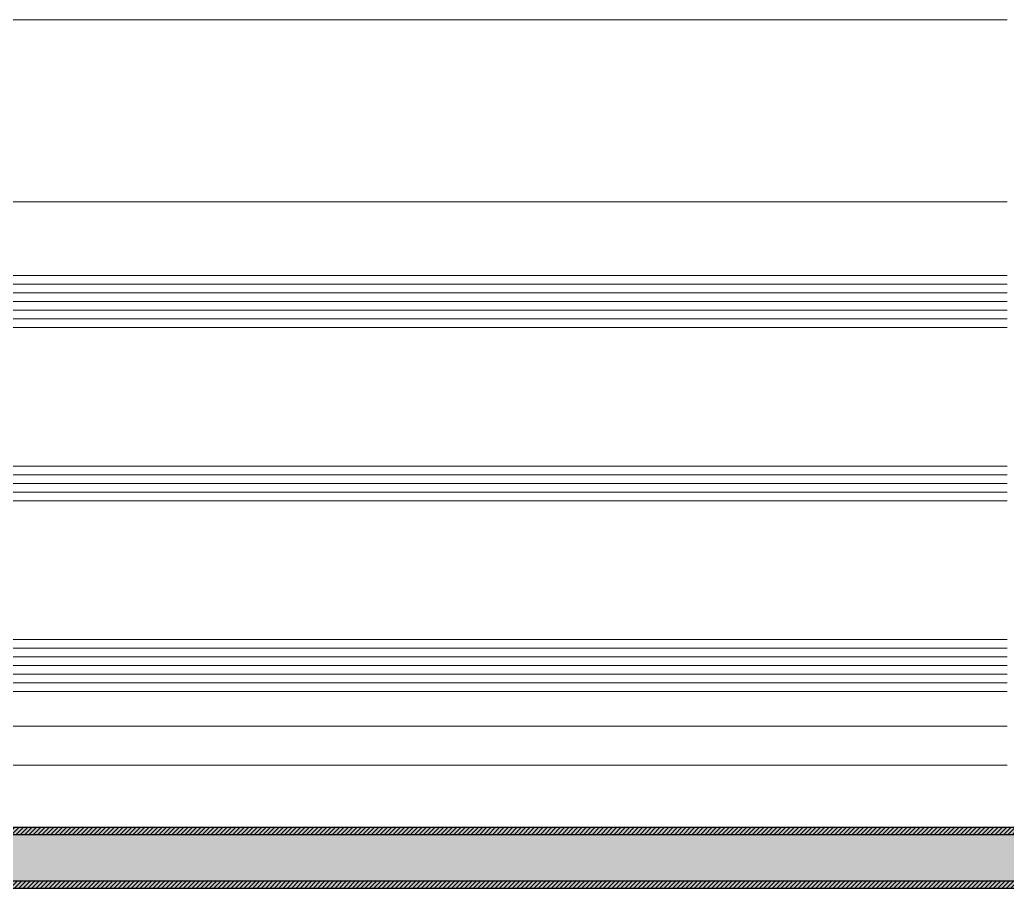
# Model space of a CAD drawing. Header units: millimetres. Extents: x 0 to 7790, y 0 to 17467.
# Drawn here: x 1581.8 to 1695.7, y 190.8 to 291 of the extents above; entities that cross this region are included whole.
import ezdxf

# ---------------------------------------------------------------- set-up
doc = ezdxf.new("R2010")
doc.units = ezdxf.units.MM
doc.layers.get('0').update_dxf_attribs({"lineweight": 15})
for name, color, linetype, lineweight in [('_MB_inne_0.15', 251, 'Continuous', 15), ('_MB_kreskowanie_pancerz_0.09', 137, 'Continuous', 9), ('_MB_kreskowanie_profile_0.09', 7, 'Continuous', 9), ('_MB_kreskowanie_szklo_0.09', 157, 'Continuous', 9), ('_MB_profile_0.25', 7, 'Continuous', 25), ('_MB_solid', 7, 'Continuous', 9), ('_MB_szklo_0.15', 142, 'Continuous', 15), ('_MB_widokowa_0.15', 153, 'Continuous', 15)]:
    doc.layers.add(name, color=color, linetype=linetype, lineweight=lineweight)

# ---------------------------------------------------------------- blocks, each defined once
blk = doc.blocks.new('*U304')
at = {"layer": '_MB_kreskowanie_szklo_0.09'}
h = blk.add_hatch(dxfattribs=at)
h.set_pattern_fill('DOTS', color=256, scale=0.25, style=0)
h.set_pattern_definition([(0, (-10.23347, -12.55894), (0.1984375, 0.396875), [0, -0.396875])])
h.paths.add_polyline_path([(0, 0), (6, 0), (6, 16), (0, 16)])
at = {"layer": '_MB_inne_0.15'}
for p, q in [((6, 16), (14, 0)), ((14, 16), (6, 0))]:
    blk.add_line(p, q, dxfattribs=at)
for points in [[(0, 0), (6, 0), (6, 16), (0, 16)], [(6, 0), (14, 0), (14, 16), (6, 16)]]:
    blk.add_lwpolyline(points, close=True, dxfattribs=at)
blk = doc.blocks.new('*U236')
at = {"layer": '_MB_kreskowanie_szklo_0.09'}
for points in [[(152.75, -1), (0, -1)], [(152.75, -2), (0, -2)], [(152.75, -3), (0, -3)], [(152.75, -4), (0, -4)], [(152.75, -5), (0, -5)], [(152.75, -23), (0, -23)], [(152.75, -24), (0, -24)], [(152.75, -25), (0, -25)], [(152.75, -43), (0, -43)], [(152.75, -44), (0, -44)], [(152.75, -45), (0, -45)], [(152.75, -46), (0, -46)], [(152.75, -47), (0, -47)]]:
    blk.add_lwpolyline(points, dxfattribs=at)
at = {"layer": '_MB_szklo_0.15'}
for points in [[(152.75, 0), (0, 0), (0, -6), (152.75, -6)], [(152.75, -22), (0, -22), (0, -26), (152.75, -26)], [(152.75, -42), (0, -42), (0, -48), (152.75, -48)]]:
    blk.add_lwpolyline(points, dxfattribs=at)
at = {"color": 1}
for p in [(0, -22), (0, -42)]:
    blk.add_blockref('*U304', p, dxfattribs=at)
blk = doc.blocks.new('*U235')
at = {"layer": '_MB_widokowa_0.15'}
for points in [[(0, 86), (-137.25, 86)], [(0, 65), (-137.25, 65)], [(-0.5, 4.5), (-137.25, 4.5)], [(0, 0), (-137.25, 0)]]:
    blk.add_lwpolyline(points, dxfattribs=at)
blk = doc.blocks.new('*U291')
at = {"layer": '_MB_kreskowanie_pancerz_0.09', "transparency": 33554585}
h = blk.add_hatch(color=256, dxfattribs=at)
h.dxf.hatch_style = 1
h.paths.add_polyline_path([(6.3, 2.7), (6.3, -2.7), (282.52, -2.7), (282.52, 2.7)])
at = {"layer": '_MB_kreskowanie_profile_0.09'}
h = blk.add_hatch(dxfattribs=at)
h.set_pattern_fill('JIS_WOOD', color=256, scale=0.5)
h.set_pattern_definition([(45, (-8433.19915, -1091.06414), (-0.25, 0.25), [])])
h.paths.add_polyline_path([(5.5, 3.5), (5.5, -3.5), (283.32, -3.51), (283.32, 3.5)])
h.paths.add_polyline_path([(6.3, -2.7), (6.3, 2.7), (282.52, 2.7), (282.52, -2.7)], flags=16)
at = {"layer": '_MB_solid'}
h = blk.add_hatch(color=256, dxfattribs=at)
h.dxf.hatch_style = 1
h.paths.add_polyline_path([(5.5, 3.5), (5.5, -3.5), (283.32, -3.51), (283.32, 3.5)])
h.paths.add_polyline_path([(6.3, 2.7), (282.52, 2.7), (282.52, -2.7), (6.3, -2.7)], flags=16)
at = {"layer": '_MB_profile_0.25'}
for points in [[(5.5, 3.5), (5.5, -3.5), (283.32, -3.51), (283.32, 3.5), (5.5, 3.5)], [(282.52, 2.7), (282.52, -2.7), (6.3, -2.7), (6.3, 2.7), (282.52, 2.7)]]:
    blk.add_lwpolyline(points, dxfattribs=at)

msp = doc.modelspace()

# ---------------------------------------------------------------- block references
at = {"extrusion": (0, 0, -1), "zscale": -1}
msp.add_blockref('*U235', (-1558.5, 205), dxfattribs=at)
at = {"xscale": -1, "rotation": 180}
msp.add_blockref('*U236', (1543, 213.5), dxfattribs=at)
msp.add_blockref('*U291', (1491.8, 194.3))

doc.saveas('drawing.dxf')
